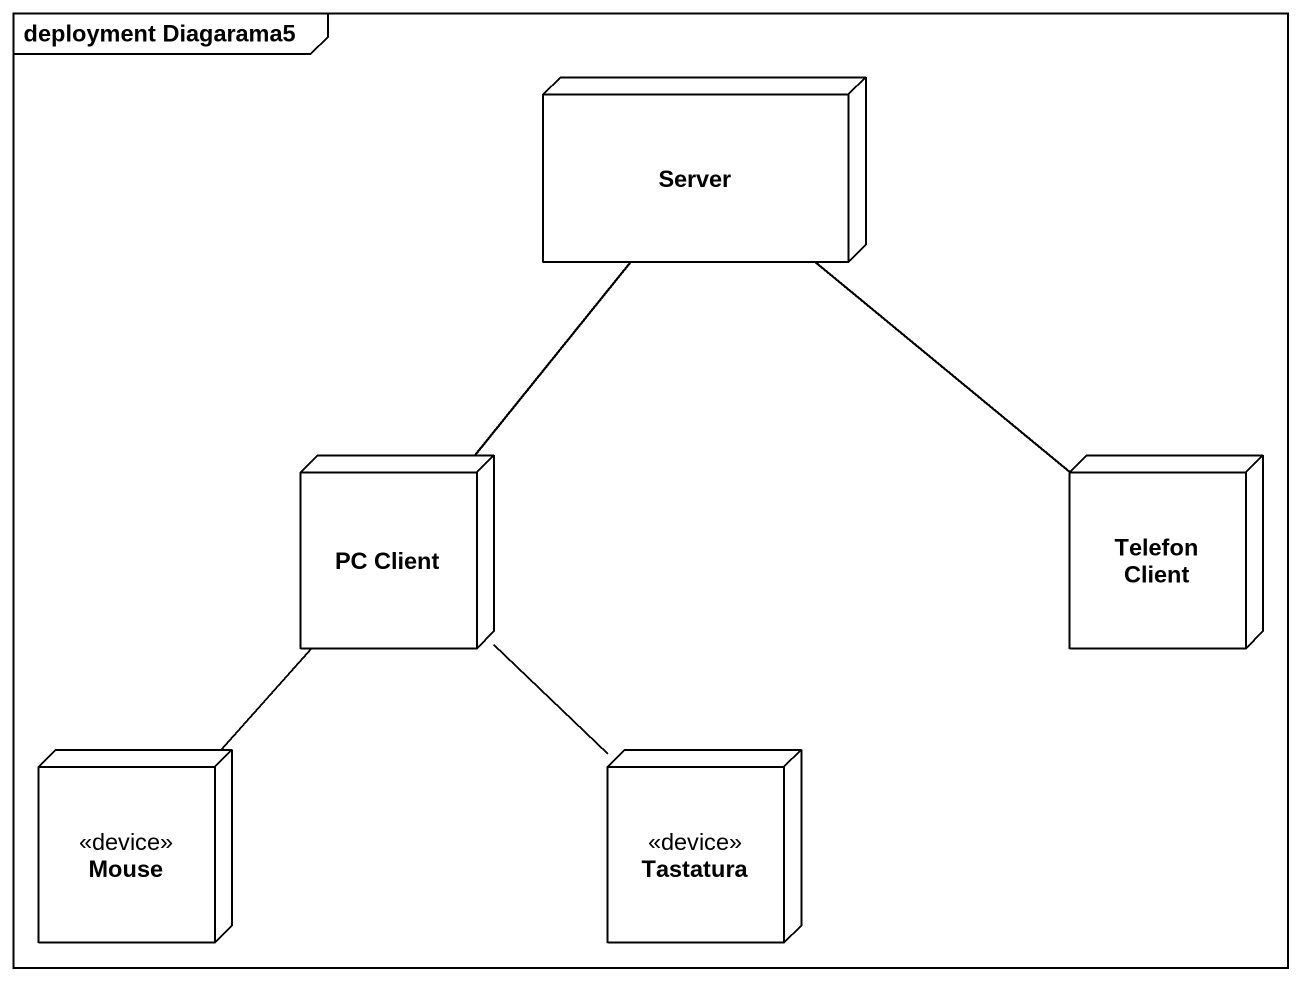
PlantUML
@startuml
mainframe deployment Diagarama5
node Server
node "PC Client" as PC_Client
node "Telefon Client" as Telefon_Client
node Mouse <<device>>
node Tastatura <<device>>
Server -- PC_Client
Server -- Telefon_Client
PC_Client -- Mouse
PC_Client -- Tastatura
@enduml
